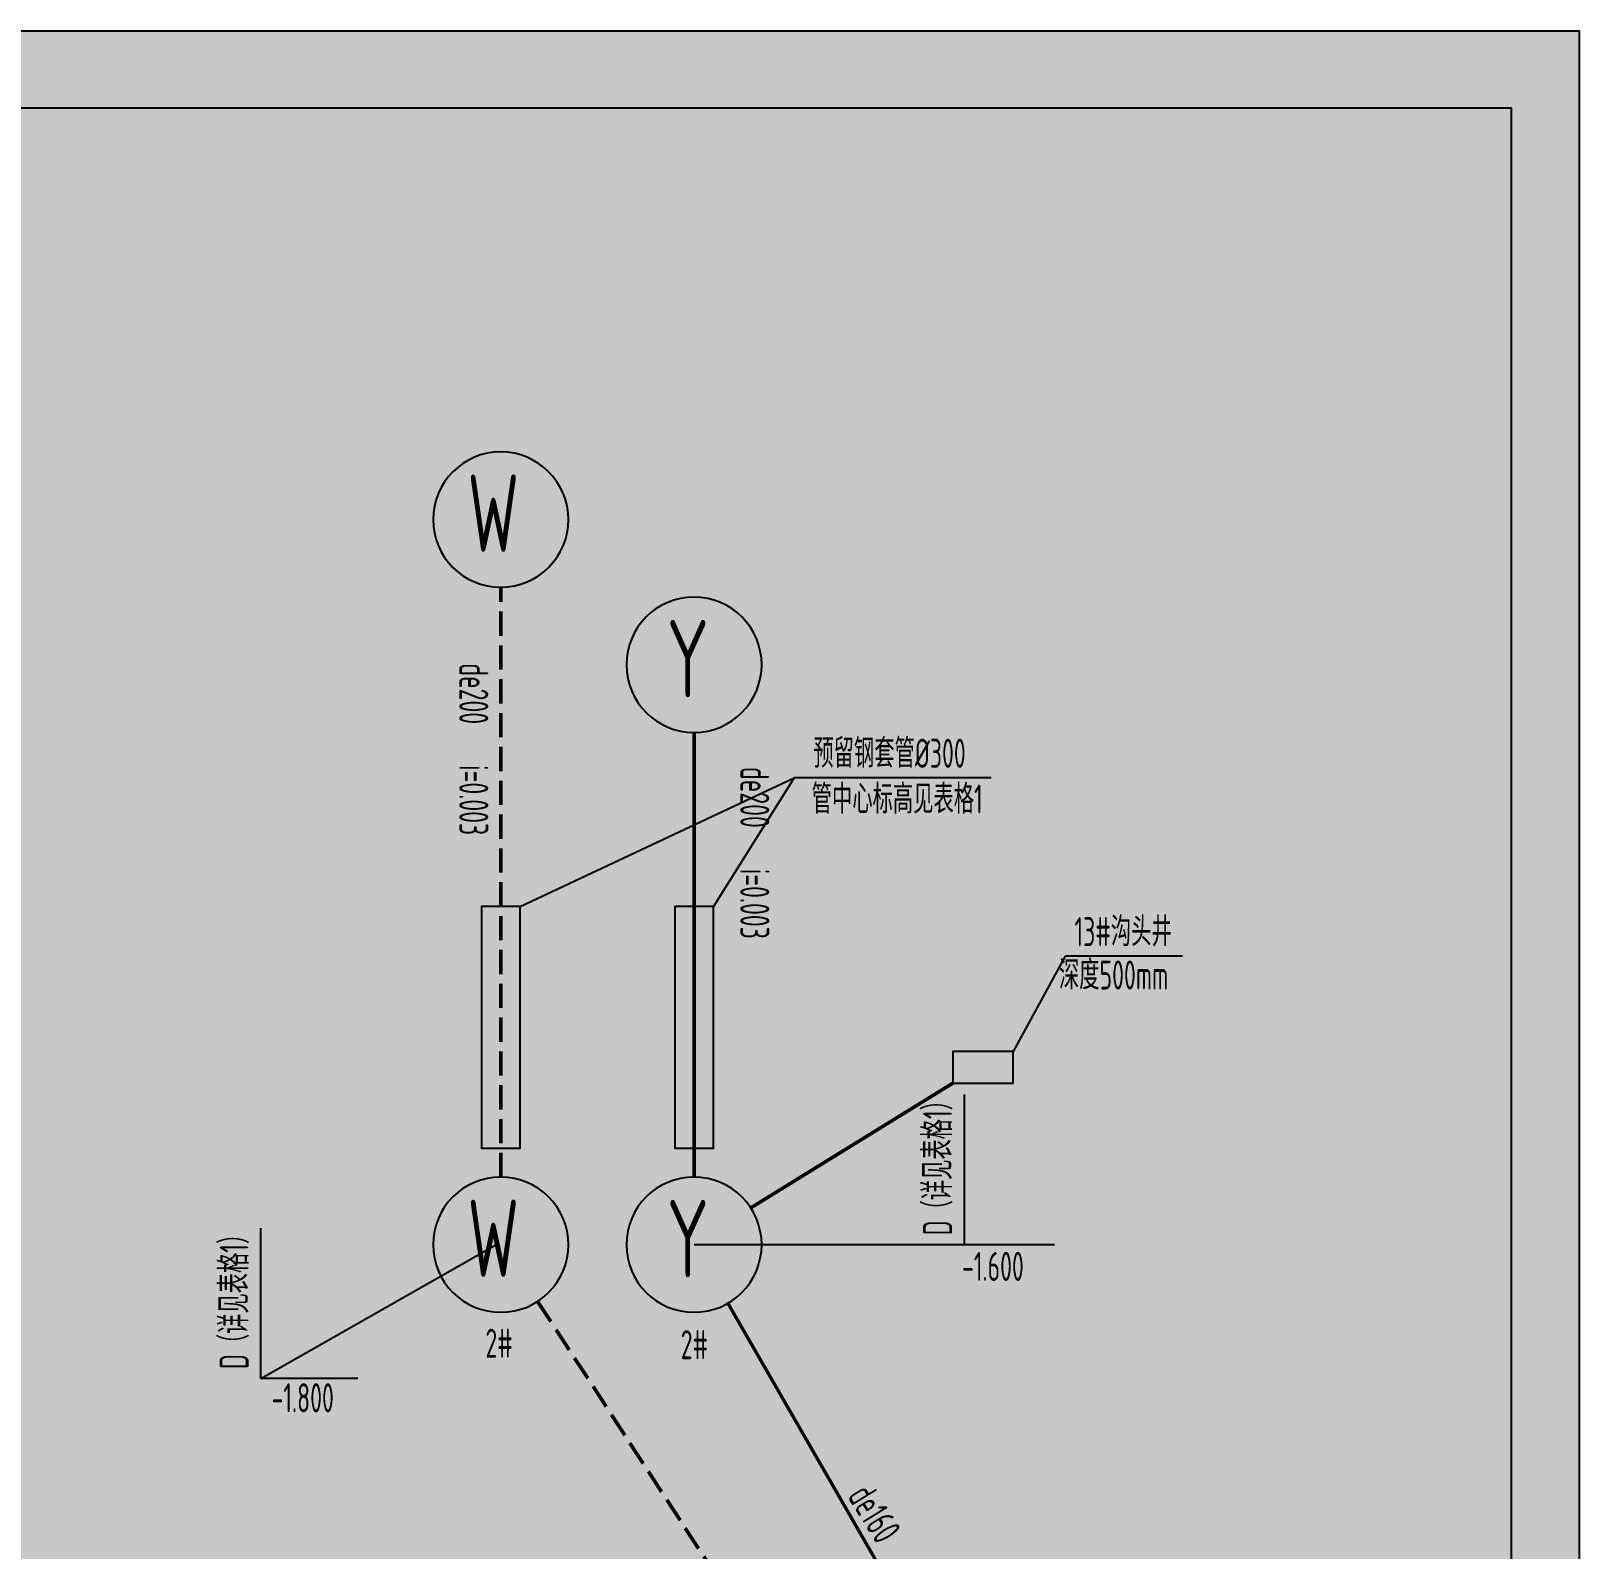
# Model space of a CAD drawing. Header units: inches. Extents: x 143994 to 247866, y 243815 to 272761.
# Drawn here: x 174376 to 182383, y 262961 to 270815 of the extents above; entities that cross this region are included whole.
import ezdxf

# ---------------------------------------------------------------- set-up
doc = ezdxf.new("R2010")
doc.units = ezdxf.units.IN
doc.header["$LTSCALE"] = 1000
doc.header["$MEASUREMENT"] = 0
doc.linetypes.add('DASH', pattern=[0.35, 0.25, -0.1])
doc.layers.get('DEFPOINTS').update_dxf_attribs({"color": 62})
for name, color, linetype in [('00污水标注', 130, 'Continuous'), ('00雨水标注', 3, 'Continuous'), ('00雨水管件', 64, 'Continuous')]:
    doc.layers.add(name, color=color, linetype=linetype)
doc.layers.add('00污水管', color=120, linetype='DASH', lineweight=50)
doc.layers.add('00雨水管', color=60, linetype='Continuous', lineweight=50)
doc.styles.add('ECADI', font='hzs.shx', dxfattribs={"width": 0.7, "bigfont": 'hztxt.shx'})
doc.styles.get("Standard").update_dxf_attribs({"font": 'arial.ttf'})
doc.linetypes.add('Y_WATER_SUPPLY', pattern='A,3,-0.2,["Y",Standard,S=0.2,R=0,X=-0.1,Y=-0.05],-0.2', length=3.4)

# ---------------------------------------------------------------- blocks, each defined once
blk = doc.blocks.new('雨水检查井2')
at = {"layer": '00雨水标注'}
blk.add_circle((-1873308.4, -252604.8), 300, dxfattribs=at)
at = {"layer": '00雨水标注', "style": 'ECADI', "width": 0.7}
blk.add_text('Y', height=342.9, dxfattribs=at).set_placement((-1873372.9, -252748.9))
blk = doc.blocks.new('污水检查井')
at = {"layer": '00污水标注'}
blk.add_circle((-1841099.8, -241691.9), 300, dxfattribs=at)
at = {"layer": '00污水标注', "style": 'ECADI', "width": 0.7}
blk.add_text('W', height=342.9, dxfattribs=at).set_placement((-1841180.9, -241834.5))
blk = doc.blocks.new('QWQW8EF')
at = {"layer": '00污水标注', "color": 1}
for p, q in [((657836.9, -495295), (659255.5, -494629.5)), ((659255.5, -494629.5), (658836.9, -495295)), ((660274.1, -494629.5), (659255.5, -494629.5)), ((660135.4, -497045), (660135.4, -496268.3)), ((656496.3, -497736.7), (656496.3, -496959.9))]:
    blk.add_line(p, q, dxfattribs=at)
at = {"layer": '00污水标注'}
for p, q in [((656496.3, -497736.7), (657711.9, -497045)), ((656997.3, -497736.7), (656496.3, -497736.7))]:
    blk.add_line(p, q, dxfattribs=at)
at = {"layer": '00污水标注', "color": 1}
for points in [[(657836.9, -495295), (657636.9, -495295), (657636.9, -496545), (657836.9, -496545)], [(658836.9, -495295), (658636.9, -495295), (658636.9, -496545), (658836.9, -496545)]]:
    blk.add_lwpolyline(points, close=True, dxfattribs=at)
at = {"layer": '00污水管', "ltscale": 0.5}
for p, q in [((657736.9, -496695), (657736.9, -493643.9)), ((657927.9, -497338.3), (661164.1, -502308.4))]:
    blk.add_line(p, q, dxfattribs=at)
at = {"layer": '00雨水标注'}
for p, q in [((660656.4, -495552.1), (660386.9, -496044.9)), ((661264.4, -495552.1), (660656.4, -495552.1)), ((660601.9, -497045), (658736.9, -497045))]:
    blk.add_line(p, q, dxfattribs=at)
at = {"layer": '00雨水管', "linetype": 'Y_WATER_SUPPLY', "ltscale": 0.5}
for p, q in [((658736.9, -496695), (658736.9, -494394.8)), ((660076, -496210.2), (659030, -496853.7)), ((661474.7, -501800.2), (658911.6, -497348.4))]:
    blk.add_line(p, q, dxfattribs=at)
at = {"layer": '00雨水管件'}
blk.add_lwpolyline([(660076, -496210.2), (660386.9, -496210.2), (660386.9, -496044.9), (660076, -496044.9)], close=True, dxfattribs=at)
at = {"layer": '00污水标注', "xscale": -1.166666666666667, "yscale": 1.166666666666667, "zscale": 1.166666666666667}
for p in [(-1490212.9, -211320), (-1490212.9, -215071.1)]:
    blk.add_blockref('污水检查井', p, dxfattribs=at)
at = {"layer": '00雨水标注', "xscale": -1.166666666666667, "yscale": 1.166666666666667, "zscale": 1.166666666666667}
for p in [(-1526789.6, -199339.2), (-1526789.6, -202339.4)]:
    blk.add_blockref('雨水检查井2', p, dxfattribs=at)
at = {"layer": '00污水标注', "style": 'ECADI', "width": 0.7}
for s, p in [('de200', (657522.4, -494037.5)), ('i=0.003', (657522.4, -494564.1))]:
    blk.add_text(s, height=150, rotation=270, dxfattribs=at).set_placement(p)
at = {"layer": '00污水标注', "color": 1, "style": 'ECADI', "width": 0.7}
for s, p in [('预留钢套管%%C300', (659354.2, -494577.8)), ('管中心标高见表格1', (659345.4, -494814.7))]:
    blk.add_text(s, height=150, dxfattribs=at).set_placement(p)
for p in [(660071.4, -496996.7), (656432.3, -497688.4)]:
    blk.add_text('D（详见表格1）', height=150, rotation=90, dxfattribs=at).set_placement(p)
at = {"layer": '00污水标注', "style": 'ECADI', "width": 0.7}
for s, p in [('2#', (657657.7, -497630)), ('2#', (658668, -497637.3)), ('-1.800', (656551.5, -497912.2))]:
    blk.add_text(s, height=150, dxfattribs=at).set_placement(p)
at = {"layer": '00雨水标注', "style": 'ECADI', "width": 0.7}
for s, rotation, p in [('de200', 270, (658976.1, -494573.8)), ('i=0.003', 270, (658976.1, -495100.4)), ('de160', 301.76275, (659526.7, -498346)), ('de160', 301.76275, (659526.7, -498346))]:
    blk.add_text(s, height=150, rotation=rotation, dxfattribs=at).set_placement(p)
for s, p in [('13#沟头井', (660704.8, -495500.4)), ('深度500mm', (660624.4, -495724.9)), ('-1.600', (660123.2, -497232.5))]:
    blk.add_text(s, height=150, dxfattribs=at).set_placement(p)

msp = doc.modelspace()

# ---------------------------------------------------------------- hatches: boundary and pattern name
at = {"layer": 'DEFPOINTS'}
h = msp.add_hatch(dxfattribs=at)
h.set_pattern_fill('ANSI31', color=250)
h.set_pattern_definition([(45, (-65482.5842, -4e-05), (-1.122532015, 1.122532015), [])])
h.paths.add_polyline_path([(182383.45, 243814.78), (157803.44, 243814.78), (157803.44, 270814.78), (182383.45, 270814.78)])

# ---------------------------------------------------------------- linework, layer by layer
at = {"layer": 'DEFPOINTS', "linetype": 'ByBlock'}
for points in [[(147283.45, 270814.78), (182383.45, 270814.78), (182383.45, 243814.78), (147283.45, 243814.78)], [(147633.45, 244814.78), (182033.45, 244814.78), (182033.45, 270414.78), (147633.45, 270414.78)]]:
    msp.add_lwpolyline(points, close=True, dxfattribs=at)
at = {"layer": 'DEFPOINTS'}
msp.add_lwpolyline([(182383.45, 243814.78), (157803.44, 243814.78), (157803.44, 270814.78), (182383.45, 270814.78)], close=True, dxfattribs=at)

# ---------------------------------------------------------------- block references
msp.add_blockref('QWQW8EF', (-480931.31, 761580.81))

doc.saveas('drawing.dxf')
